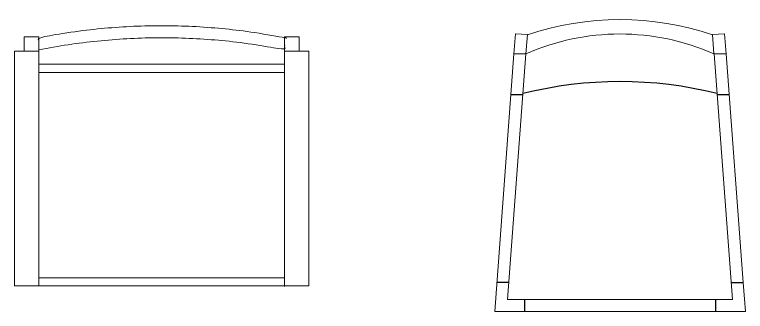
# Model space of a CAD drawing. Header units: millimetres. Extents: x 14385 to 129787, y 107826 to 186798.
# Drawn here: x 47384 to 48900, y 176760 to 177376 of the extents above; entities that cross this region are included whole.
import ezdxf

# ---------------------------------------------------------------- set-up
doc = ezdxf.new("R2010")
doc.units = ezdxf.units.MM
doc.header["$LTSCALE"] = 1000
doc.layers.add('FF-FURN', color=51, linetype='Continuous')

# ---------------------------------------------------------------- blocks, each defined once
blk = doc.blocks.new('A$C50511193')
at = {"linetype": 'Continuous', "lineweight": 15}
for p, q in [((-215, 267.1), (-254.6, -267.3)), ((-189.8, 267.1), (-227.8, -242.3)), ((238.8, -242.3), (200.5, 267)), ((225.2, 267.1), (260.9, -207.3)), ((260.9, -207.3), (265.4, -267.3)), ((-227.8, -242.3), (238.8, -242.3)), ((265.4, -267.3), (-254.6, -267.3))]:
    blk.add_line(p, q, dxfattribs=at)
at = {"color": 55}
for p, q in [((-221.1, 182.5), (-196.1, 182.5)), ((206.6, 182.5), (231.6, 182.5)), ((206.7, 184.5), (206.7, 184.5)), ((-225.1, -207.3), (-250.1, -207.3)), ((235.9, -207.3), (260.9, -207.3)), ((-192.5, -242.3), (-192.5, -267.3)), ((203.2, -242.3), (203.2, -267.3))]:
    blk.add_line(p, q, dxfattribs=at)
at = {"linetype": 'Continuous', "lineweight": 5}
for points in [[(-186.8, 306.9), (-189.8, 267.1), (-215, 267.1), (-211.3, 308.3)], [(197.2, 306.9), (200.2, 267.1), (225.4, 267.1), (221.8, 308.3)]]:
    blk.add_lwpolyline(points, close=True, dxfattribs=at)
for centre, radius, start, end in [((5.2, -269.5), 607.5, 71.5744, 108.4256), ((5.2, -174), 482.3, 66.1514, 113.8486)]:
    blk.add_arc(centre, radius, start, end, dxfattribs=at)
at = {"color": 55}
blk.add_arc((5.4, -612.4), 821.9, 75.8206, 104.1794, dxfattribs=at)
blk = doc.blocks.new('A$C0AFC66C2')
at = {"linetype": 'Continuous', "lineweight": 5}
for points in [[(-291.4, 361.2), (-261.4, 361.2), (-261.4, 331.2), (-291.4, 331.2)], [(248.6, 361), (278.6, 361), (278.6, 331), (248.6, 331)], [(-311.4, 331.2), (-261.4, 331.2), (-261.4, -155.8), (-311.4, -155.8)]]:
    blk.add_lwpolyline(points, close=True, dxfattribs=at)
for points in [[(248.6, -156.9), (248.6, 331.2)], [(248.6, 331.2), (298.6, 331.2), (298.6, -155.8)], [(298.6, -155.8), (-261.4, -155.8), (-261.4, 304.2)], [(-261.4, 304.2), (248.6, 304.2), (248.6, -156.9)], [(248.6, -138.7), (-261.4, -138.7), (-261.4, 287.1)], [(-261.4, 287.1), (248.6, 287.1), (248.6, -156.9)]]:
    blk.add_lwpolyline(points, dxfattribs=at)
blk.add_open_spline([(-261.4, 334.2), (-6.4, 384.1), (248.6, 334.2), (248.6, 346.7), (248.6, 359.2), (-6.5, 409.1), (-261.4, 359.2), (-261.4, 347), (-261.4, 334.9)], degree=2, knots=[0, 0, 0, 1, 1, 2, 2, 3, 3, 4, 4, 4], dxfattribs=at)

msp = doc.modelspace()

# ---------------------------------------------------------------- block references
at = {"layer": 'FF-FURN'}
for name, p in [('A$C50511193', (48634.5, 177027.6)), ('A$C0AFC66C2', (47695.6, 176968.9))]:
    msp.add_blockref(name, p, dxfattribs=at)

doc.saveas('drawing.dxf')
